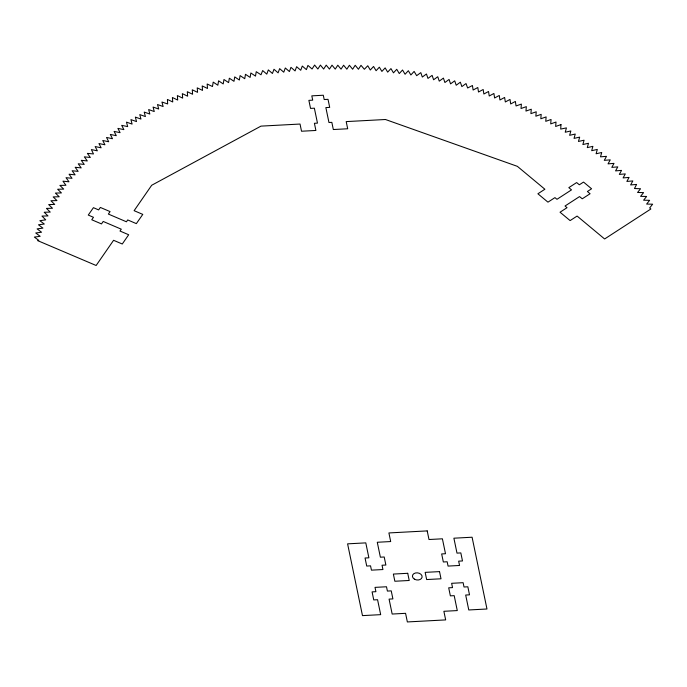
<?xml version="1.0" encoding="UTF-8"?>
<svg xmlns="http://www.w3.org/2000/svg" width="687" height="687" viewBox="0 0 687 687"><rect width="100%" height="100%" fill="white"/><g stroke="black" fill="none" stroke-linecap="round" stroke-linejoin="round"><path stroke-width="1.03" d="M560.97 124.605L560.712 129.087L566.432 127.894L565.221 132.23L570.845 130.968L569.635 135.313L575.251 134.042L574.049 138.388L579.665 137.125L578.454 141.462L584.07 140.2L582.868 144.536L588.484 143.274L587.282 147.619L592.898 146.348L591.687 150.693L597.304 149.423L596.101 153.768L601.718 152.505L600.507 156.842L606.484 156.344L604.277 160.354L610.245 159.856L608.038 163.867L614.015 163.369L611.799 167.379L617.776 166.881L615.561 170.891L621.537 170.393L619.331 174.404L625.307 173.905L623.092 177.916L629.069 177.418L626.853 181.428L632.83 180.93L630.623 184.94L636.591 184.442L634.47 188.53L640.55 188.745L637.562 192.48L643.582 192.609L640.585 196.345L646.604 196.465L643.607 200.209L649.627 200.329L646.63 204.065L652.65 204.194L649.662 207.929L650.855 208.994L604.62 238.973L577.106 216.061L570.116 220.596L560.042 212.214L567.033 207.68L565.023 206.006L579.562 196.576L582.25 198.809L590.081 193.734L587.394 191.501L591.584 188.779L583.529 182.072L579.339 184.794L576.651 182.562L568.827 187.637L571.507 189.87L556.968 199.307L554.95 197.624L547.96 202.158L537.895 193.777L544.885 189.243L517.363 166.34L385.459 119.504L346.196 121.599L347.691 128.77L333.324 129.534L331.838 122.363L328.961 122.509L325.861 107.584L329.7 107.378L328.025 99.34L324.195 99.546L323.302 95.235L311.812 95.854L312.705 100.156L308.875 100.362L310.541 108.4L314.371 108.194L317.471 123.128L314.406 123.291L315.891 130.461L301.524 131.226L300.039 124.046L260.966 126.125L151.69 185.267L134.12 210.677L142.784 214.387L136.344 223.627L127.713 219.934L126.434 221.789L108.366 214.061L110.083 211.596L100.354 207.44L98.636 209.904L93.423 207.672L88.262 215.065L93.475 217.298L91.757 219.763L101.487 223.919L103.205 221.454L121.281 229.183L119.993 231.038L128.684 234.748L122.277 244.005L113.587 240.295L96.137 265.491L37.699 240.639L38.807 240.416L34.35 237.075L40.181 236.319L35.724 232.979L41.555 232.223L37.098 228.883L42.929 228.127L38.472 224.786L44.303 224.031L39.846 220.69L45.711 219.849L41.95 216.07L48.004 215.924L44.191 212.24L50.245 212.094L46.433 208.401L52.487 208.264L48.674 204.571L54.728 204.434L50.915 200.741L56.969 200.604L53.157 196.911L59.211 196.774L55.398 193.081L61.444 192.935L57.639 189.251L63.685 189.105L59.881 185.413L65.926 185.275L62.964 181.153L68.983 181.806L66.021 177.684L72.032 178.328L69.069 174.206L75.089 174.859L72.126 170.737L78.138 171.381L75.175 167.267L81.195 167.911L78.232 163.789L84.243 164.433L81.281 160.32L87.301 160.964L84.338 156.842L90.349 157.495L87.386 153.373L93.475 153.94L91.38 149.577L97.348 150.839L95.167 146.546L101.135 147.808L98.954 143.523L104.922 144.785L102.749 140.492L108.718 141.754L106.537 137.46L112.505 138.722L110.324 134.429L116.292 135.691L114.111 131.406L120.079 132.668L117.906 128.375L123.875 129.637L121.693 125.343L127.662 126.606L126.485 122.114L132.093 124.098L130.925 119.607L136.524 121.582L135.356 117.091L140.955 119.074L139.787 114.583L145.395 116.567L144.218 112.075L149.826 114.051L148.65 109.559L154.257 111.543L153.081 107.052L158.688 109.035L157.521 104.536L163.12 106.519L161.952 102.028L167.654 103.952L167.43 99.435L172.738 101.977L172.403 97.511L177.701 100.053L177.366 95.579L182.665 98.121L182.33 93.647L187.637 96.189L187.302 91.715L192.6 94.256L192.266 89.791L197.573 92.333L197.229 87.859L202.536 90.401L202.201 85.927L207.5 88.468L207.165 83.994L212.472 86.536L213.202 82.114L217.848 85.231L218.578 80.808L223.223 83.934L223.962 79.503L228.608 82.629L229.338 78.206L233.984 81.324L234.714 76.901L239.359 80.027L240.098 75.596L244.744 78.722L245.474 74.299L250.12 77.416L250.849 72.994L255.495 76.12L256.234 71.688L261 74.789L262.666 70.555L266.788 74.127L268.325 69.911L272.447 73.483L273.984 69.267L278.106 72.848L279.643 68.631L283.765 72.204L285.303 67.987L289.416 71.56L290.962 67.343L295.075 70.916L296.621 66.699L300.734 70.272L302.271 66.055L306.393 69.627L307.931 65.42L312.053 68.992L314.612 65.059L317.849 69.018L320.417 65.093L323.646 69.052L326.213 65.128L329.451 69.086L332.01 65.162L335.247 69.121L337.806 65.196L341.044 69.155L343.603 65.222L346.841 69.189L349.408 65.256L352.637 69.224L355.205 65.291L358.434 69.258L361.001 65.325L364.368 69.284L367.768 65.754L370.293 70.014L373.556 66.467L376.09 70.718L379.353 67.171L381.886 71.431L385.149 67.884L387.683 72.135L390.946 68.588L393.479 72.848L396.743 69.301L399.276 73.552L402.539 70.005L405.072 74.265L408.336 70.718L410.869 74.969L414.132 71.422L416.657 75.682L420.805 72.633L422.307 77.047L426.455 73.998L427.958 78.412L432.106 75.364L433.609 79.778L437.756 76.729L439.259 81.143L443.407 78.095L444.91 82.509L449.058 79.46L450.56 83.874L454.708 80.826L456.211 85.24L460.359 82.191L461.862 86.605L466.009 83.556L467.641 87.996L472.433 85.514L473.128 90.031L477.8 87.507L478.496 92.024L483.167 89.49L483.863 94.016L488.534 91.483L489.23 96L493.901 93.475L494.597 97.992L499.26 95.467L499.956 99.984L504.627 97.451L505.323 101.968L509.994 99.443L510.69 103.96L515.362 101.436L516.057 105.953L521.381 104.089L521.004 108.512L526.328 106.648L525.959 111.079L531.274 109.216L530.905 113.647L536.229 111.783L535.851 116.206L541.176 114.343L540.806 118.774L546.122 116.91L545.753 121.333L551.068 119.478L550.699 123.9L556.023 122.037L555.654 126.468L560.97 124.605M427.211 530.905L388.902 532.94L390.688 541.554L377.283 542.266L380.375 557.2L384.205 556.994L385.879 565.032L382.041 565.238L382.934 569.54L371.444 570.15L370.551 565.848L366.721 566.054L365.055 558.007L368.885 557.81L365.793 542.876L347.596 543.846L362.478 615.621L380.675 614.65L377.575 599.725L373.745 599.923L372.079 591.885L375.909 591.687L375.016 587.376L386.506 586.767L387.399 591.069L391.238 590.872L392.904 598.909L389.074 599.116L392.165 614.041L405.57 613.328L407.357 621.941L445.665 619.906L443.879 611.293L457.284 610.58L454.193 595.646L450.363 595.852L448.697 587.814L452.527 587.608L451.634 583.306L463.124 582.688L464.017 586.999L467.847 586.792L469.513 594.83L465.683 595.036L468.774 609.962L486.971 609L472.089 537.225L453.892 538.196L456.992 553.121L460.822 552.915L462.488 560.953L458.658 561.159L459.551 565.47L448.061 566.079L447.168 561.768L443.338 561.975L441.664 553.937L445.502 553.731L442.402 538.806L428.997 539.518L427.211 530.905M407.726 573.302L393.368 574.066L394.853 581.245L409.22 580.481L407.726 573.302M439.525 571.61L425.159 572.374L426.644 579.553L441.011 578.789L439.525 571.61M414.39 579.124A4.869 3.572 7.7 0 0 422.101 577.132A4.869 3.572 7.7 0 0 415.36 573.01A4.869 3.572 7.7 0 0 414.39 579.124"/></g></svg>
